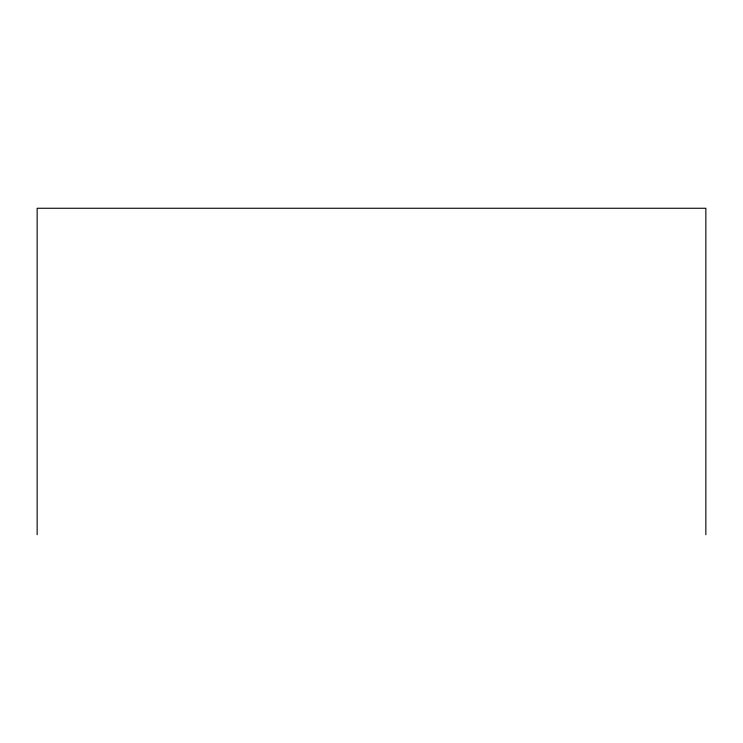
<?xml version="1.0" encoding="UTF-8"?>
<svg xmlns="http://www.w3.org/2000/svg" width="743" height="743" viewBox="0 0 743 743"><rect width="100%" height="100%" fill="white"/><g stroke="black" fill="none" stroke-linecap="round" stroke-linejoin="round"><path stroke-width="1.11" d="M705.85 534.737L705.85 208.263L37.15 208.263L37.15 534.737"/></g></svg>
